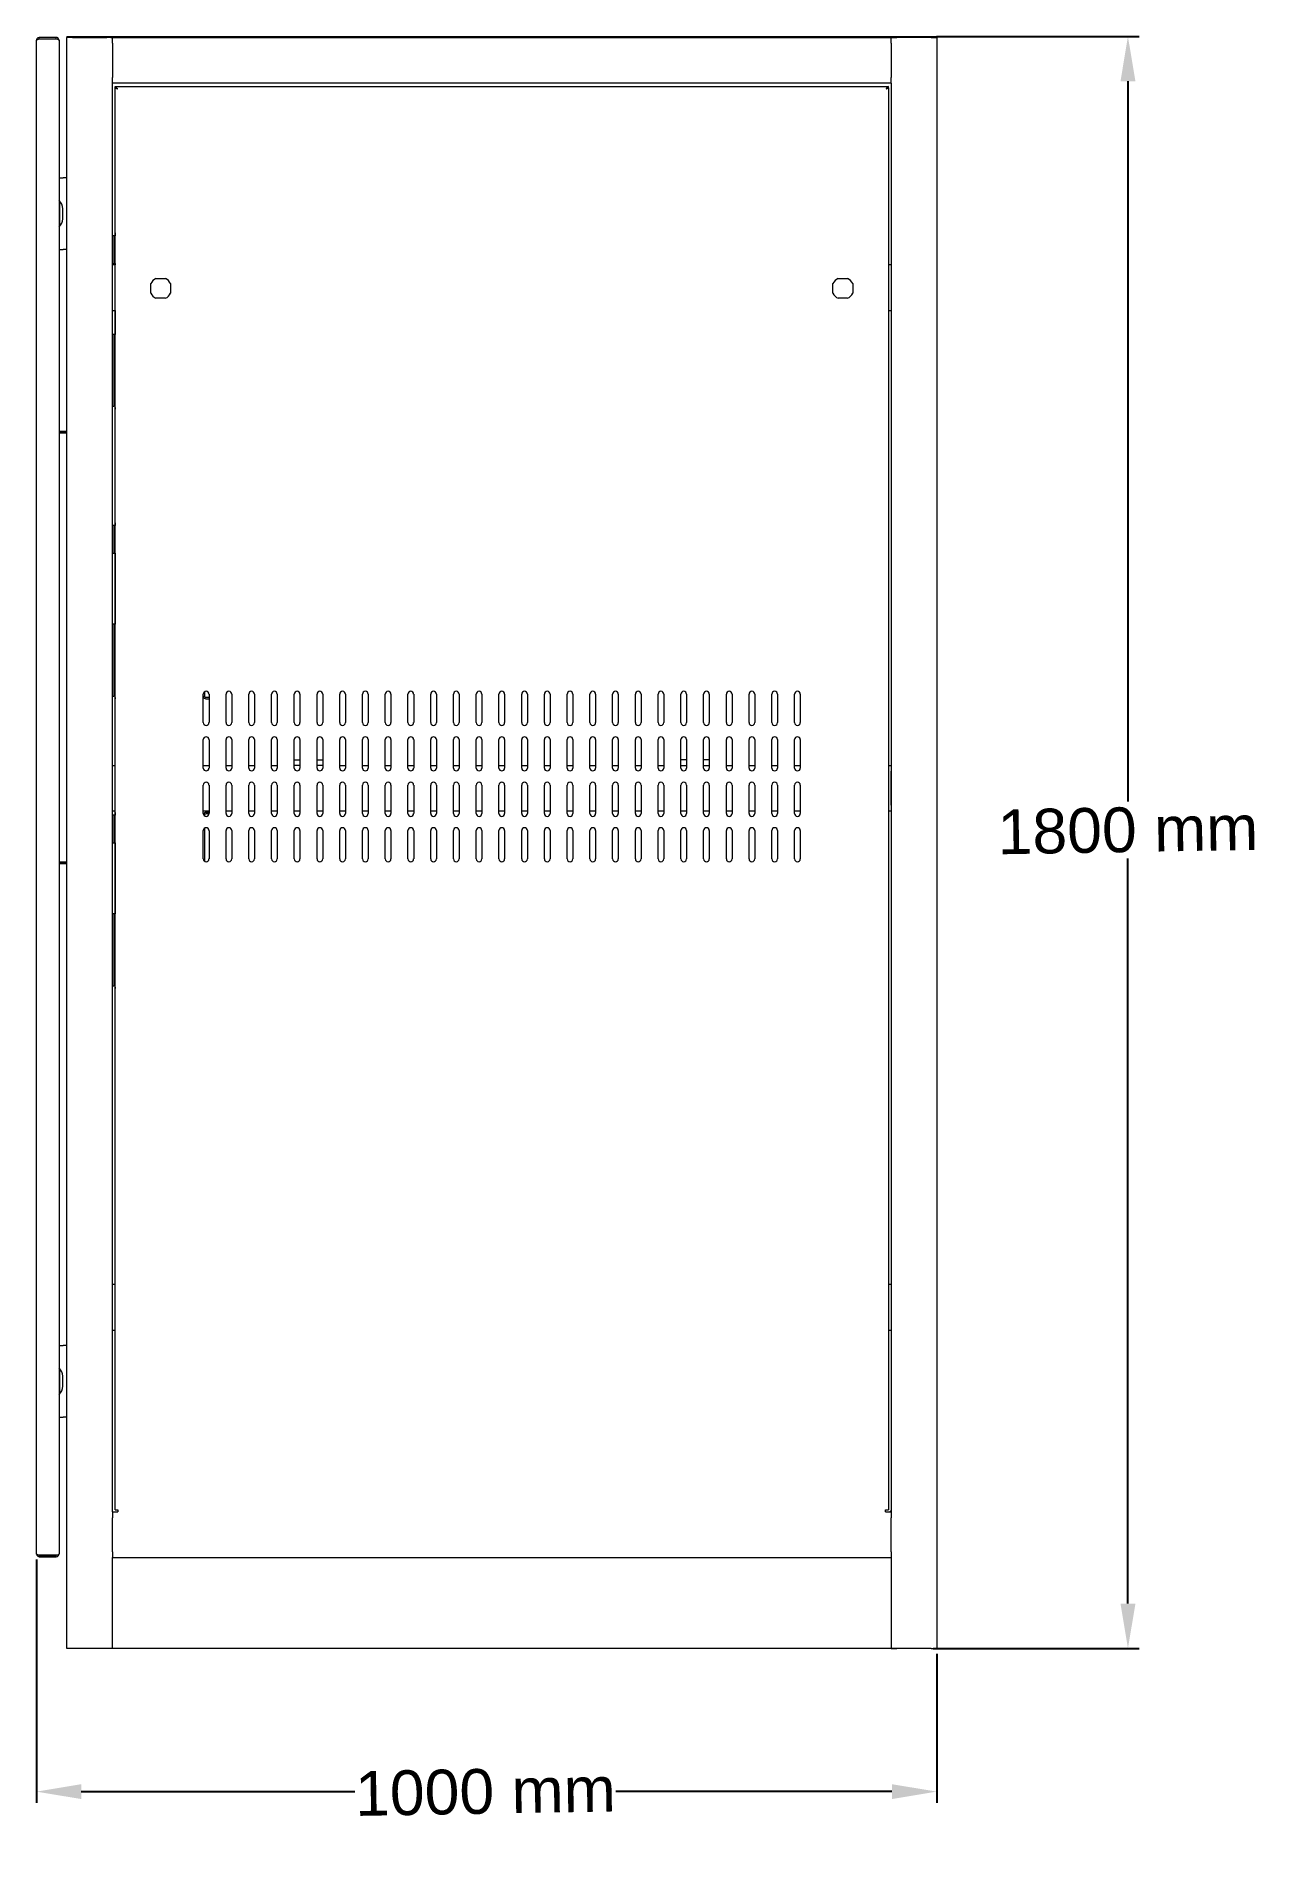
# Model space of a CAD drawing. Header units: millimetres. Extents: x 0 to 136, y -24 to 180.
import ezdxf

# ---------------------------------------------------------------- set-up
doc = ezdxf.new("R2010")
doc.units = ezdxf.units.MM
doc.layers.add('Visible (ANSI)', color=7, linetype='Continuous', lineweight=50)
doc.styles.get("Standard").update_dxf_attribs({"font": 'arial.ttf'})
doc.dimstyles.new('ISO-25', dxfattribs={"dimtxt": 2.5, "dimasz": 2.5, "dimexe": 1.25, "dimexo": 0.625, "dimtad": 1, "dimtxsty": 'Standard', "dimcen": 2.5, "dimadec": 0, "dimazin": 0, "dimtfac": 1, "dimtmove": 0, "dimatfit": 3, "dimfxl": 1, "dimarcsym": 0})

# ---------------------------------------------------------------- blocks, each defined once
blk = doc.blocks.new('*D14')
at = {"color": 0, "lineweight": -2}
for p, q in [((100.54, 180.08), (123.16, 180.08)), ((121.91, 175.08), (121.91, 94.61)), ((121.91, 5), (121.91, 88.25)), ((100.15, 0), (123.16, 0))]:
    blk.add_line(p, q, dxfattribs=at)
at = {"color": 0}
for points in [[(122.75, 175.08), (121.08, 175.08), (121.91, 180.08)], [(121.08, 5), (122.75, 5), (121.91, 0)]]:
    blk.add_solid(points, dxfattribs=at)
at = {"layer": 'Defpoints', "color": 0}
for p in [(99.91, 180.08), (99.52, 0), (121.91, 0)]:
    blk.add_point(p, dxfattribs=at)
at = {"color": 0, "insert": (121.91, 91.43), "char_height": 5, "attachment_point": 5, "rotation": 1}
blk.add_mtext('1800 mm', dxfattribs=at)
blk = doc.blocks.new('*D15')
at = {"color": 0, "lineweight": -2}
for p, q in [((0, 9.92), (0, -17.25)), ((100.55, -0.62), (100.55, -17.25)), ((5, -16), (35.57, -16)), ((95.55, -16), (64.71, -16))]:
    blk.add_line(p, q, dxfattribs=at)
at = {"color": 0}
for points in [[(5, -15.17), (5, -16.83), (0, -16)], [(95.55, -16.83), (95.55, -15.17), (100.55, -16)]]:
    blk.add_solid(points, dxfattribs=at)
at = {"layer": 'Defpoints', "color": 0}
for p in [(0, 10.55), (100.55, 0), (100.55, -16)]:
    blk.add_point(p, dxfattribs=at)
at = {"color": 0, "insert": (50.14, -16), "char_height": 5, "attachment_point": 5, "rotation": 1}
blk.add_mtext('1000 mm', dxfattribs=at)

msp = doc.modelspace()

# ---------------------------------------------------------------- linework, layer by layer
at = {"layer": 'Visible (ANSI)', "lineweight": 18}
for p, q in [((0, 10.55), (0, 179.656)), ((2.212, 179.961), (0.305, 179.961)), ((0.305, 179.809), (0.305, 179.961)), ((0.305, 179.809), (2.212, 179.809)), ((0.305, 179.806), (2.212, 179.806)), ((2.212, 179.809), (2.212, 179.961)), ((2.242, 179.806), (2.212, 179.806)), ((2.517, 179.654), (2.517, 179.656)), ((2.517, 179.656), (2.517, 179.656)), ((2.517, 179.654), (2.517, 10.551)), ((3.396, 0), (3.396, 179.96)), ((4.031, 179.96), (3.396, 179.96)), ((3.397, 180.082), (4.032, 180.082)), ((3.397, 180.082), (3.397, 179.96)), ((4.031, 179.96), (7.841, 179.96)), ((4.032, 180.082), (99.914, 180.082)), ((8.296, 179.96), (7.841, 179.96)), ((8.296, 179.96), (95.65, 179.96)), ((8.476, 179.325), (8.476, 179.96)), ((8.476, 179.325), (8.476, 175.515)), ((95.47, 179.325), (95.47, 179.96)), ((95.47, 179.325), (95.47, 175.515)), ((95.65, 179.96), (96.105, 179.96)), ((99.915, 179.96), (96.105, 179.96)), ((99.914, 180.082), (100.549, 180.082)), ((99.915, 179.96), (100.55, 179.96)), ((100.549, 179.96), (100.549, 180.082)), ((100.55, 179.96), (100.55, 0)), ((8.476, 174.88), (8.476, 175.515)), ((95.47, 174.88), (95.47, 175.515)), ((95.47, 174.88), (8.476, 174.88)), ((8.476, 15.24), (8.476, 174.88)), ((8.795, 174.479), (95.151, 174.479)), ((8.795, 174.357), (8.795, 174.479)), ((8.795, 15.484), (8.795, 174.354)), ((8.826, 174.354), (8.795, 174.354)), ((9.03, 174.241), (9.034, 174.238)), ((94.912, 174.238), (94.916, 174.241)), ((95.12, 174.354), (95.151, 174.354)), ((95.151, 174.357), (95.151, 174.479)), ((95.151, 174.354), (95.151, 15.484)), ((95.47, 174.88), (95.47, 15.24)), ((2.517, 164.275), (2.996, 164.275)), ((3.396, 164.275), (2.996, 164.275)), ((2.621, 158.894), (2.621, 161.657)), ((2.946, 159.716), (2.946, 160.835)), ((8.628, 157.821), (8.476, 157.821)), ((8.628, 157.821), (8.628, 157.186)), ((8.781, 157.821), (8.628, 157.821)), ((8.628, 157.186), (8.628, 155.354)), ((8.781, 158.126), (8.795, 158.126)), ((8.781, 158.126), (8.781, 157.974)), ((8.795, 157.974), (8.781, 157.974)), ((8.781, 157.974), (8.781, 157.821)), ((2.517, 156.276), (2.996, 156.276)), ((3.396, 156.276), (2.996, 156.276)), ((8.628, 155.354), (8.628, 154.719)), ((8.476, 154.719), (8.628, 154.719)), ((8.781, 154.56), (8.476, 154.56)), ((8.628, 154.719), (8.781, 154.719)), ((8.781, 154.719), (8.781, 154.56)), ((8.781, 154.56), (8.795, 154.56)), ((13.346, 153.041), (14.403, 153.041)), ((89.543, 153.041), (90.6, 153.041)), ((95.151, 154.56), (95.165, 154.56)), ((95.47, 154.56), (95.165, 154.56)), ((12.77, 151.408), (12.77, 152.465)), ((14.403, 150.831), (13.346, 150.831)), ((14.98, 152.465), (14.98, 151.408)), ((88.966, 151.408), (88.966, 152.465)), ((90.6, 150.831), (89.543, 150.831)), ((91.176, 152.465), (91.176, 151.408)), ((8.476, 149.48), (8.781, 149.48)), ((8.795, 149.48), (8.781, 149.48)), ((8.781, 149.48), (8.781, 146.781)), ((95.165, 149.48), (95.151, 149.48)), ((95.165, 149.48), (95.47, 149.48)), ((8.628, 146.781), (8.476, 146.781)), ((8.628, 146.781), (8.628, 146.146)), ((8.781, 146.781), (8.628, 146.781)), ((8.628, 146.146), (8.628, 139.399)), ((8.476, 138.764), (8.628, 138.764)), ((8.628, 139.399), (8.628, 138.764)), ((8.781, 138.764), (8.628, 138.764)), ((8.781, 138.612), (8.781, 138.764)), ((8.781, 138.612), (8.795, 138.612)), ((8.781, 138.612), (8.781, 138.459)), ((8.795, 138.459), (8.781, 138.459)), ((3.396, 135.949), (2.517, 135.949)), ((2.517, 135.827), (3.396, 135.827)), ((2.517, 135.809), (3.396, 135.809)), ((8.628, 125.454), (8.476, 125.454)), ((8.628, 125.454), (8.628, 124.82)), ((8.781, 125.454), (8.628, 125.454)), ((8.628, 124.82), (8.628, 122.987)), ((8.781, 125.759), (8.795, 125.759)), ((8.781, 125.759), (8.781, 125.607)), ((8.795, 125.607), (8.781, 125.607)), ((8.781, 125.607), (8.781, 125.454)), ((8.476, 122.352), (8.628, 122.352)), ((8.628, 122.987), (8.628, 122.352)), ((8.628, 122.352), (8.781, 122.352)), ((8.781, 122.352), (8.781, 114.414)), ((8.628, 114.414), (8.476, 114.414)), ((8.628, 114.414), (8.628, 113.779)), ((8.781, 114.414), (8.628, 114.414)), ((8.628, 113.779), (8.628, 107.032)), ((8.476, 106.397), (8.628, 106.397)), ((8.628, 107.032), (8.628, 106.397)), ((8.781, 106.397), (8.628, 106.397)), ((8.781, 106.245), (8.781, 106.397)), ((8.781, 106.245), (8.795, 106.245)), ((8.781, 106.245), (8.781, 106.092)), ((8.795, 106.092), (8.781, 106.092)), ((18.636, 103.432), (18.636, 106.607)), ((18.636, 106.397), (18.773, 106.397)), ((18.773, 106.868), (18.773, 106.397)), ((19.256, 106.245), (18.925, 106.245)), ((18.925, 106.092), (19.256, 106.092)), ((19.271, 106.245), (19.256, 106.245)), ((19.256, 106.092), (19.271, 106.092)), ((19.271, 106.607), (19.271, 103.432)), ((21.176, 103.432), (21.176, 106.607)), ((21.811, 106.607), (21.811, 103.432)), ((23.716, 103.432), (23.716, 106.607)), ((24.351, 106.607), (24.351, 103.432)), ((26.256, 103.432), (26.256, 106.607)), ((26.891, 106.607), (26.891, 103.432)), ((28.796, 103.432), (28.796, 106.607)), ((29.431, 106.607), (29.431, 103.432)), ((31.336, 103.432), (31.336, 106.607)), ((31.971, 106.607), (31.971, 103.432)), ((33.876, 103.432), (33.876, 106.607)), ((34.511, 106.607), (34.511, 103.432)), ((36.416, 103.432), (36.416, 106.607)), ((37.051, 106.607), (37.051, 103.432)), ((38.956, 103.432), (38.956, 106.607)), ((39.591, 106.607), (39.591, 103.432)), ((41.496, 103.432), (41.496, 106.607)), ((42.131, 106.607), (42.131, 103.432)), ((44.036, 103.432), (44.036, 106.607)), ((44.671, 106.607), (44.671, 103.432)), ((46.576, 103.432), (46.576, 106.607)), ((47.211, 106.607), (47.211, 103.432)), ((49.116, 103.432), (49.116, 106.607)), ((49.751, 106.607), (49.751, 103.432)), ((51.655, 103.432), (51.655, 106.607)), ((52.29, 106.607), (52.29, 103.432)), ((54.195, 103.432), (54.195, 106.607)), ((54.83, 106.607), (54.83, 103.432)), ((56.735, 103.432), (56.735, 106.607)), ((57.37, 106.607), (57.37, 103.432)), ((59.275, 103.432), (59.275, 106.607)), ((59.91, 106.607), (59.91, 103.432)), ((61.815, 103.432), (61.815, 106.607)), ((62.45, 106.607), (62.45, 103.432)), ((64.355, 103.432), (64.355, 106.607)), ((64.99, 106.607), (64.99, 103.432)), ((66.895, 103.432), (66.895, 106.607)), ((67.53, 106.607), (67.53, 103.432)), ((69.435, 103.432), (69.435, 106.607)), ((70.07, 106.607), (70.07, 103.432)), ((71.975, 103.432), (71.975, 106.607)), ((72.61, 106.607), (72.61, 103.432)), ((74.515, 103.432), (74.515, 106.607)), ((75.15, 106.607), (75.15, 103.432)), ((77.055, 103.432), (77.055, 106.607)), ((77.69, 106.607), (77.69, 103.432)), ((79.595, 103.432), (79.595, 106.607)), ((80.23, 106.607), (80.23, 103.432)), ((82.135, 103.432), (82.135, 106.607)), ((82.77, 106.607), (82.77, 103.432)), ((84.675, 103.432), (84.675, 106.607)), ((85.31, 106.607), (85.31, 103.432)), ((18.636, 98.352), (18.636, 101.527)), ((19.271, 101.527), (19.271, 98.352)), ((21.176, 98.352), (21.176, 101.527)), ((21.811, 101.527), (21.811, 98.352)), ((23.716, 98.352), (23.716, 101.527)), ((24.351, 101.527), (24.351, 98.352)), ((26.256, 98.352), (26.256, 101.527)), ((26.891, 101.527), (26.891, 98.352)), ((28.796, 98.352), (28.796, 101.527)), ((29.431, 101.527), (29.431, 98.352)), ((31.336, 98.352), (31.336, 101.527)), ((31.971, 101.527), (31.971, 98.352)), ((33.876, 98.352), (33.876, 101.527)), ((34.511, 101.527), (34.511, 98.352)), ((36.416, 98.352), (36.416, 101.527)), ((37.051, 101.527), (37.051, 98.352)), ((38.956, 98.352), (38.956, 101.527)), ((39.591, 101.527), (39.591, 98.352)), ((41.496, 98.352), (41.496, 101.527)), ((42.131, 101.527), (42.131, 98.352)), ((44.036, 98.352), (44.036, 101.527)), ((44.671, 101.527), (44.671, 98.352)), ((46.576, 98.352), (46.576, 101.527)), ((47.211, 101.527), (47.211, 98.352)), ((49.116, 98.352), (49.116, 101.527)), ((49.751, 101.527), (49.751, 98.352)), ((51.655, 98.352), (51.655, 101.527)), ((52.29, 101.527), (52.29, 98.352)), ((54.195, 98.352), (54.195, 101.527)), ((54.83, 101.527), (54.83, 98.352)), ((56.735, 98.352), (56.735, 101.527)), ((57.37, 101.527), (57.37, 98.352)), ((59.275, 98.352), (59.275, 101.527)), ((59.91, 101.527), (59.91, 98.352)), ((61.815, 98.352), (61.815, 101.527)), ((62.45, 101.527), (62.45, 98.352)), ((64.355, 98.352), (64.355, 101.527)), ((64.99, 101.527), (64.99, 98.352)), ((66.895, 98.352), (66.895, 101.527)), ((67.53, 101.527), (67.53, 98.352)), ((69.435, 98.352), (69.435, 101.527)), ((70.07, 101.527), (70.07, 98.352)), ((71.975, 98.352), (71.975, 101.527)), ((72.61, 101.527), (72.61, 98.352)), ((74.515, 98.352), (74.515, 101.527)), ((75.15, 101.527), (75.15, 98.352)), ((77.055, 98.352), (77.055, 101.527)), ((77.69, 101.527), (77.69, 98.352)), ((79.595, 98.352), (79.595, 101.527)), ((80.23, 101.527), (80.23, 98.352)), ((82.135, 98.352), (82.135, 101.527)), ((82.77, 101.527), (82.77, 98.352)), ((84.675, 98.352), (84.675, 101.527)), ((85.31, 101.527), (85.31, 98.352)), ((8.476, 98.644), (8.795, 98.644)), ((18.636, 98.644), (19.271, 98.644)), ((21.176, 98.644), (21.811, 98.644)), ((23.716, 98.644), (24.351, 98.644)), ((26.256, 98.644), (26.891, 98.644)), ((28.796, 99.279), (29.431, 99.279)), ((29.431, 98.644), (28.796, 98.644)), ((31.336, 99.279), (31.971, 99.279)), ((31.971, 98.644), (31.336, 98.644)), ((33.876, 98.644), (34.511, 98.644)), ((36.416, 98.644), (37.051, 98.644)), ((38.956, 98.644), (39.591, 98.644)), ((41.496, 98.644), (42.131, 98.644)), ((44.036, 98.644), (44.671, 98.644)), ((46.576, 98.644), (47.211, 98.644)), ((49.116, 98.644), (49.751, 98.644)), ((51.655, 98.644), (52.29, 98.644)), ((54.195, 98.644), (54.83, 98.644)), ((56.735, 98.644), (57.37, 98.644)), ((59.275, 98.644), (59.91, 98.644)), ((61.815, 98.644), (62.45, 98.644)), ((64.355, 98.644), (64.99, 98.644)), ((66.895, 98.644), (67.53, 98.644)), ((69.435, 98.644), (70.07, 98.644)), ((72.61, 99.279), (71.975, 99.279)), ((71.975, 98.644), (72.61, 98.644)), ((75.15, 99.279), (74.515, 99.279)), ((74.515, 98.644), (75.15, 98.644)), ((77.055, 98.644), (77.69, 98.644)), ((79.595, 98.644), (80.23, 98.644)), ((82.135, 98.644), (82.77, 98.644)), ((84.675, 98.644), (85.31, 98.644)), ((95.151, 98.644), (95.469, 98.644)), ((95.47, 98.644), (95.469, 98.644)), ((95.469, 98.644), (95.469, 98.009)), ((95.469, 94.199), (95.469, 98.009)), ((18.636, 93.272), (18.636, 96.447)), ((19.271, 96.447), (19.271, 93.272)), ((21.176, 93.272), (21.176, 96.447)), ((21.811, 96.447), (21.811, 93.272)), ((23.716, 93.272), (23.716, 96.447)), ((24.351, 96.447), (24.351, 93.272)), ((26.256, 93.272), (26.256, 96.447)), ((26.891, 96.447), (26.891, 93.272)), ((28.796, 93.272), (28.796, 96.447)), ((29.431, 96.447), (29.431, 93.272)), ((31.336, 93.272), (31.336, 96.447)), ((31.971, 96.447), (31.971, 93.272)), ((33.876, 93.272), (33.876, 96.447)), ((34.511, 96.447), (34.511, 93.272)), ((36.416, 93.272), (36.416, 96.447)), ((37.051, 96.447), (37.051, 93.272)), ((38.956, 93.272), (38.956, 96.447)), ((39.591, 96.447), (39.591, 93.272)), ((41.496, 93.272), (41.496, 96.447)), ((42.131, 96.447), (42.131, 93.272)), ((44.036, 93.272), (44.036, 96.447)), ((44.671, 96.447), (44.671, 93.272)), ((46.576, 93.272), (46.576, 96.447)), ((47.211, 96.447), (47.211, 93.272)), ((49.116, 93.272), (49.116, 96.447)), ((49.751, 96.447), (49.751, 93.272)), ((51.655, 93.272), (51.655, 96.447)), ((52.29, 96.447), (52.29, 93.272)), ((54.195, 93.272), (54.195, 96.447)), ((54.83, 96.447), (54.83, 93.272)), ((56.735, 93.272), (56.735, 96.447)), ((57.37, 96.447), (57.37, 93.272)), ((59.275, 93.272), (59.275, 96.447)), ((59.91, 96.447), (59.91, 93.272)), ((61.815, 93.272), (61.815, 96.447)), ((62.45, 96.447), (62.45, 93.272)), ((64.355, 93.272), (64.355, 96.447)), ((64.99, 96.447), (64.99, 93.272)), ((66.895, 93.272), (66.895, 96.447)), ((67.53, 96.447), (67.53, 93.272)), ((69.435, 93.272), (69.435, 96.447)), ((70.07, 96.447), (70.07, 93.272)), ((71.975, 93.272), (71.975, 96.447)), ((72.61, 96.447), (72.61, 93.272)), ((74.515, 93.272), (74.515, 96.447)), ((75.15, 96.447), (75.15, 93.272)), ((77.055, 93.272), (77.055, 96.447)), ((77.69, 96.447), (77.69, 93.272)), ((79.595, 93.272), (79.595, 96.447)), ((80.23, 96.447), (80.23, 93.272)), ((82.135, 93.272), (82.135, 96.447)), ((82.77, 96.447), (82.77, 93.272)), ((84.675, 93.272), (84.675, 96.447)), ((85.31, 96.447), (85.31, 93.272)), ((95.469, 94.199), (95.469, 93.564)), ((8.476, 93.564), (8.795, 93.564)), ((8.628, 93.088), (8.476, 93.088)), ((8.628, 93.088), (8.628, 92.453)), ((8.781, 93.088), (8.628, 93.088)), ((8.628, 92.453), (8.628, 90.62)), ((8.781, 93.392), (8.795, 93.392)), ((8.781, 93.392), (8.781, 93.24)), ((8.795, 93.24), (8.781, 93.24)), ((8.781, 93.24), (8.781, 93.088)), ((18.636, 93.564), (19.271, 93.564)), ((18.773, 93.088), (18.695, 93.088)), ((18.773, 93.088), (18.773, 93.01)), ((19.256, 93.392), (18.925, 93.392)), ((19.256, 93.24), (18.925, 93.24)), ((19.271, 93.392), (19.256, 93.392)), ((19.256, 93.24), (19.269, 93.24)), ((21.176, 93.564), (21.811, 93.564)), ((23.716, 93.564), (24.351, 93.564)), ((26.256, 93.564), (26.891, 93.564)), ((28.796, 93.564), (29.431, 93.564)), ((31.336, 93.564), (31.971, 93.564)), ((33.876, 93.564), (34.511, 93.564)), ((36.416, 93.564), (37.051, 93.564)), ((38.956, 93.564), (39.591, 93.564)), ((41.496, 93.564), (42.131, 93.564)), ((44.036, 93.564), (44.671, 93.564)), ((46.576, 93.564), (47.211, 93.564)), ((49.116, 93.564), (49.751, 93.564)), ((51.655, 93.564), (52.29, 93.564)), ((54.195, 93.564), (54.83, 93.564)), ((56.735, 93.564), (57.37, 93.564)), ((59.275, 93.564), (59.91, 93.564)), ((61.815, 93.564), (62.45, 93.564)), ((64.355, 93.564), (64.99, 93.564)), ((66.895, 93.564), (67.53, 93.564)), ((69.435, 93.564), (70.07, 93.564)), ((71.975, 93.564), (72.61, 93.564)), ((74.515, 93.564), (75.15, 93.564)), ((77.055, 93.564), (77.69, 93.564)), ((79.595, 93.564), (80.23, 93.564)), ((82.135, 93.564), (82.77, 93.564)), ((84.675, 93.564), (85.31, 93.564)), ((95.151, 93.564), (95.469, 93.564)), ((95.47, 93.564), (95.469, 93.564)), ((8.476, 89.985), (8.628, 89.985)), ((8.628, 90.62), (8.628, 89.985)), ((8.628, 89.985), (8.781, 89.985)), ((8.781, 89.985), (8.781, 82.048)), ((18.636, 88.192), (18.636, 91.367)), ((18.773, 91.628), (18.773, 87.93)), ((19.271, 91.367), (19.271, 88.192)), ((21.176, 88.192), (21.176, 91.367)), ((21.811, 91.367), (21.811, 88.192)), ((23.716, 88.192), (23.716, 91.367)), ((24.351, 91.367), (24.351, 88.192)), ((26.256, 88.192), (26.256, 91.367)), ((26.891, 91.367), (26.891, 88.192)), ((28.796, 88.192), (28.796, 91.367)), ((29.431, 91.367), (29.431, 88.192)), ((31.336, 88.192), (31.336, 91.367)), ((31.971, 91.367), (31.971, 88.192)), ((33.876, 88.192), (33.876, 91.367)), ((34.511, 91.367), (34.511, 88.192)), ((36.416, 88.192), (36.416, 91.367)), ((37.051, 91.367), (37.051, 88.192)), ((38.956, 88.192), (38.956, 91.367)), ((39.591, 91.367), (39.591, 88.192)), ((41.496, 88.192), (41.496, 91.367)), ((42.131, 91.367), (42.131, 88.192)), ((44.036, 88.192), (44.036, 91.367)), ((44.671, 91.367), (44.671, 88.192)), ((46.576, 88.192), (46.576, 91.367)), ((47.211, 91.367), (47.211, 88.192)), ((49.116, 88.192), (49.116, 91.367)), ((49.751, 91.367), (49.751, 88.192)), ((51.655, 88.192), (51.655, 91.367)), ((52.29, 91.367), (52.29, 88.192)), ((54.195, 88.192), (54.195, 91.367)), ((54.83, 91.367), (54.83, 88.192)), ((56.735, 88.192), (56.735, 91.367)), ((57.37, 91.367), (57.37, 88.192)), ((59.275, 88.192), (59.275, 91.367)), ((59.91, 91.367), (59.91, 88.192)), ((61.815, 88.192), (61.815, 91.367)), ((62.45, 91.367), (62.45, 88.192)), ((64.355, 88.192), (64.355, 91.367)), ((64.99, 91.367), (64.99, 88.192)), ((66.895, 88.192), (66.895, 91.367)), ((67.53, 91.367), (67.53, 88.192)), ((69.435, 88.192), (69.435, 91.367)), ((70.07, 91.367), (70.07, 88.192)), ((71.975, 88.192), (71.975, 91.367)), ((72.61, 91.367), (72.61, 88.192)), ((74.515, 88.192), (74.515, 91.367)), ((75.15, 91.367), (75.15, 88.192)), ((77.055, 88.192), (77.055, 91.367)), ((77.69, 91.367), (77.69, 88.192)), ((79.595, 88.192), (79.595, 91.367)), ((80.23, 91.367), (80.23, 88.192)), ((82.135, 88.192), (82.135, 91.367)), ((82.77, 91.367), (82.77, 88.192)), ((84.675, 88.192), (84.675, 91.367)), ((85.31, 91.367), (85.31, 88.192)), ((3.396, 87.829), (2.517, 87.829)), ((2.517, 87.811), (3.396, 87.811)), ((2.517, 87.689), (3.396, 87.689)), ((8.628, 82.048), (8.476, 82.048)), ((8.628, 82.048), (8.628, 81.413)), ((8.781, 82.048), (8.628, 82.048)), ((8.628, 81.413), (8.628, 74.665)), ((8.476, 74.03), (8.628, 74.03)), ((8.628, 74.665), (8.628, 74.03)), ((8.781, 74.03), (8.628, 74.03)), ((8.781, 73.878), (8.781, 74.03)), ((8.781, 73.878), (8.795, 73.878)), ((8.781, 73.878), (8.781, 73.725)), ((8.795, 73.725), (8.781, 73.725)), ((8.781, 40.64), (8.476, 40.64)), ((8.781, 40.64), (8.795, 40.64)), ((95.151, 40.64), (95.165, 40.64)), ((95.47, 40.64), (95.165, 40.64)), ((8.476, 35.56), (8.781, 35.56)), ((8.795, 35.56), (8.781, 35.56)), ((95.165, 35.56), (95.151, 35.56)), ((95.165, 35.56), (95.47, 35.56)), ((2.517, 33.847), (2.996, 33.847)), ((3.396, 33.847), (2.996, 33.847)), ((2.621, 28.466), (2.621, 31.228)), ((2.946, 29.287), (2.946, 30.407)), ((2.517, 25.847), (2.996, 25.847)), ((3.396, 25.847), (2.996, 25.847)), ((8.476, 15.24), (9.099, 15.24)), ((8.476, 15.24), (8.476, 14.605)), ((8.476, 10.795), (8.476, 14.605)), ((8.795, 15.484), (9.039, 15.484)), ((9.039, 15.484), (9.099, 15.484)), ((9.099, 15.484), (9.099, 15.24)), ((94.847, 15.484), (94.907, 15.484)), ((94.847, 15.24), (94.847, 15.484)), ((94.847, 15.24), (95.47, 15.24)), ((94.907, 15.484), (95.151, 15.484)), ((95.47, 15.24), (95.47, 14.605)), ((95.47, 10.795), (95.47, 14.605)), ((2.212, 10.4), (0.305, 10.4)), ((0.305, 10.397), (2.212, 10.397)), ((0.305, 10.397), (0.305, 10.245)), ((0.305, 10.245), (2.212, 10.245)), ((2.212, 10.4), (2.242, 10.4)), ((2.212, 10.245), (2.212, 10.397)), ((2.517, 10.55), (2.517, 10.551)), ((2.517, 10.55), (2.517, 10.55)), ((8.476, 10.795), (8.476, 10.16)), ((95.47, 10.795), (95.47, 10.16)), ((8.476, 10.16), (95.47, 10.16)), ((8.476, 0), (8.476, 10.16)), ((95.47, 10.16), (95.47, 0)), ((4.031, 0), (3.396, 0)), ((99.522, 0), (3.396, 0)), ((8.476, 0), (7.841, 0)), ((95.47, 0), (96.105, 0)), ((99.915, 0), (96.105, 0)), ((99.915, 0), (100.55, 0))]:
    msp.add_line(p, q, dxfattribs=at)
for centre, radius, start, end in [((2.212, 179.656), 0.152, 79.52469, 90), ((1.746, 160.835), 1.2, 0, 50.01154), ((1.746, 159.716), 1.2, 309.98846, 0), ((13.875, 151.936), 1.225, 115.57351, 154.42876), ((13.875, 151.936), 1.225, 25.57124, 64.42649), ((90.071, 151.936), 1.225, 115.57351, 154.42876), ((90.071, 151.936), 1.225, 25.57124, 64.42649), ((13.875, 151.936), 1.225, 205.57121, 244.42877), ((13.875, 151.936), 1.225, 295.57123, 334.42879), ((90.071, 151.936), 1.225, 205.57121, 244.42877), ((90.071, 151.936), 1.225, 295.57123, 334.42879), ((18.953, 106.607), 0.317, 0, 180), ((18.925, 106.397), 0.305, 198.19487, 270), ((18.925, 106.397), 0.152, 180, 270), ((21.493, 106.607), 0.317, 0, 180), ((24.033, 106.607), 0.317, 0, 180), ((26.573, 106.607), 0.317, 0, 180), ((29.113, 106.607), 0.317, 0, 180), ((31.653, 106.607), 0.317, 0, 180), ((34.193, 106.607), 0.317, 0, 180), ((36.733, 106.607), 0.317, 0, 180), ((39.273, 106.607), 0.317, 0, 180), ((41.813, 106.607), 0.317, 0, 180), ((44.353, 106.607), 0.317, 0, 180), ((46.893, 106.607), 0.317, 0, 180), ((49.433, 106.607), 0.317, 0, 180), ((51.973, 106.607), 0.317, 0, 180), ((54.513, 106.607), 0.317, 0, 180), ((57.053, 106.607), 0.317, 0, 180), ((59.593, 106.607), 0.317, 0, 180), ((62.133, 106.607), 0.317, 0, 180), ((64.673, 106.607), 0.317, 0, 180), ((67.213, 106.607), 0.317, 0, 180), ((69.753, 106.607), 0.317, 0, 180), ((72.293, 106.607), 0.317, 0, 180), ((74.833, 106.607), 0.317, 0, 180), ((77.373, 106.607), 0.317, 0, 180), ((79.913, 106.607), 0.317, 0, 180), ((82.453, 106.607), 0.317, 0, 180), ((84.993, 106.607), 0.317, 0, 180), ((18.953, 103.432), 0.317, 180, 0), ((18.953, 101.527), 0.317, 0, 180), ((21.493, 103.432), 0.317, 180, 0), ((21.493, 101.527), 0.317, 0, 180), ((24.033, 103.432), 0.317, 180, 0), ((24.033, 101.527), 0.317, 0, 180), ((26.573, 103.432), 0.317, 180, 0), ((26.573, 101.527), 0.317, 0, 180), ((29.113, 103.432), 0.317, 180, 0), ((29.113, 101.527), 0.317, 0, 180), ((31.653, 103.432), 0.317, 180, 0), ((31.653, 101.527), 0.317, 0, 180), ((34.193, 103.432), 0.317, 180, 0), ((34.193, 101.527), 0.317, 0, 180), ((36.733, 103.432), 0.317, 180, 0), ((36.733, 101.527), 0.317, 0, 180), ((39.273, 103.432), 0.317, 180, 0), ((39.273, 101.527), 0.317, 0, 180), ((41.813, 103.432), 0.317, 180, 0), ((41.813, 101.527), 0.317, 0, 180), ((44.353, 103.432), 0.317, 180, 0), ((44.353, 101.527), 0.317, 0, 180), ((46.893, 103.432), 0.317, 180, 0), ((46.893, 101.527), 0.317, 0, 180), ((49.433, 103.432), 0.317, 180, 0), ((49.433, 101.527), 0.317, 0, 180), ((51.973, 103.432), 0.317, 180, 0), ((51.973, 101.527), 0.317, 0, 180), ((54.513, 103.432), 0.317, 180, 0), ((54.513, 101.527), 0.317, 0, 180), ((57.053, 103.432), 0.317, 180, 0), ((57.053, 101.527), 0.317, 0, 180), ((59.593, 103.432), 0.317, 180, 0), ((59.593, 101.527), 0.317, 0, 180), ((62.133, 103.432), 0.317, 180, 0), ((62.133, 101.527), 0.317, 0, 180), ((64.673, 103.432), 0.317, 180, 0), ((64.673, 101.527), 0.317, 0, 180), ((67.213, 103.432), 0.317, 180, 0), ((67.213, 101.527), 0.317, 0, 180), ((69.753, 103.432), 0.317, 180, 0), ((69.753, 101.527), 0.317, 0, 180), ((72.293, 103.432), 0.317, 180, 0), ((72.293, 101.527), 0.317, 0, 180), ((74.833, 103.432), 0.317, 180, 0), ((74.833, 101.527), 0.317, 0, 180), ((77.373, 103.432), 0.317, 180, 0), ((77.373, 101.527), 0.317, 0, 180), ((79.913, 103.432), 0.317, 180, 0), ((79.913, 101.527), 0.317, 0, 180), ((82.453, 103.432), 0.317, 180, 0), ((82.453, 101.527), 0.317, 0, 180), ((84.993, 103.432), 0.317, 180, 0), ((84.993, 101.527), 0.317, 0, 180), ((18.953, 98.352), 0.317, 180, 0), ((21.493, 98.352), 0.317, 180, 0), ((24.033, 98.352), 0.317, 180, 0), ((26.573, 98.352), 0.317, 180, 0), ((29.113, 98.352), 0.317, 180, 0), ((31.653, 98.352), 0.317, 180, 0), ((34.193, 98.352), 0.317, 180, 0), ((36.733, 98.352), 0.317, 180, 0), ((39.273, 98.352), 0.317, 180, 0), ((41.813, 98.352), 0.317, 180, 0), ((44.353, 98.352), 0.317, 180, 0), ((46.893, 98.352), 0.317, 180, 0), ((49.433, 98.352), 0.317, 180, 0), ((51.973, 98.352), 0.317, 180, 0), ((54.513, 98.352), 0.317, 180, 0), ((57.053, 98.352), 0.317, 180, 0), ((59.593, 98.352), 0.317, 180, 0), ((62.133, 98.352), 0.317, 180, 0), ((64.673, 98.352), 0.317, 180, 0), ((67.213, 98.352), 0.317, 180, 0), ((69.753, 98.352), 0.317, 180, 0), ((72.293, 98.352), 0.317, 180, 0), ((74.833, 98.352), 0.317, 180, 0), ((77.373, 98.352), 0.317, 180, 0), ((79.913, 98.352), 0.317, 180, 0), ((82.453, 98.352), 0.317, 180, 0), ((84.993, 98.352), 0.317, 180, 0), ((18.953, 96.447), 0.317, 0, 180), ((21.493, 96.447), 0.317, 0, 180), ((24.033, 96.447), 0.317, 0, 180), ((26.573, 96.447), 0.317, 0, 180), ((29.113, 96.447), 0.317, 0, 180), ((31.653, 96.447), 0.317, 0, 180), ((34.193, 96.447), 0.317, 0, 180), ((36.733, 96.447), 0.317, 0, 180), ((39.273, 96.447), 0.317, 0, 180), ((41.813, 96.447), 0.317, 0, 180), ((44.353, 96.447), 0.317, 0, 180), ((46.893, 96.447), 0.317, 0, 180), ((49.433, 96.447), 0.317, 0, 180), ((51.973, 96.447), 0.317, 0, 180), ((54.513, 96.447), 0.317, 0, 180), ((57.053, 96.447), 0.317, 0, 180), ((59.593, 96.447), 0.317, 0, 180), ((62.133, 96.447), 0.317, 0, 180), ((64.673, 96.447), 0.317, 0, 180), ((67.213, 96.447), 0.317, 0, 180), ((69.753, 96.447), 0.317, 0, 180), ((72.293, 96.447), 0.317, 0, 180), ((74.833, 96.447), 0.317, 0, 180), ((77.373, 96.447), 0.317, 0, 180), ((79.913, 96.447), 0.317, 0, 180), ((82.453, 96.447), 0.317, 0, 180), ((84.993, 96.447), 0.317, 0, 180), ((18.953, 93.272), 0.317, 180, 0), ((18.953, 91.367), 0.317, 0, 180), ((18.925, 93.088), 0.305, 90, 157.72591), ((18.925, 93.088), 0.152, 90, 180), ((21.493, 93.272), 0.317, 180, 0), ((21.493, 91.367), 0.317, 0, 180), ((24.033, 93.272), 0.317, 180, 0), ((24.033, 91.367), 0.317, 0, 180), ((26.573, 93.272), 0.317, 180, 0), ((26.573, 91.367), 0.317, 0, 180), ((29.113, 93.272), 0.317, 180, 0), ((29.113, 91.367), 0.317, 0, 180), ((31.653, 93.272), 0.317, 180, 0), ((31.653, 91.367), 0.317, 0, 180), ((34.193, 93.272), 0.317, 180, 0), ((34.193, 91.367), 0.317, 0, 180), ((36.733, 93.272), 0.317, 180, 0), ((36.733, 91.367), 0.317, 0, 180), ((39.273, 93.272), 0.317, 180, 0), ((39.273, 91.367), 0.317, 0, 180), ((41.813, 93.272), 0.317, 180, 0), ((41.813, 91.367), 0.317, 0, 180), ((44.353, 93.272), 0.317, 180, 0), ((44.353, 91.367), 0.317, 0, 180), ((46.893, 93.272), 0.317, 180, 0), ((46.893, 91.367), 0.317, 0, 180), ((49.433, 93.272), 0.317, 180, 0), ((49.433, 91.367), 0.317, 0, 180), ((51.973, 93.272), 0.317, 180, 0), ((51.973, 91.367), 0.317, 0, 180), ((54.513, 93.272), 0.317, 180, 0), ((54.513, 91.367), 0.317, 0, 180), ((57.053, 93.272), 0.317, 180, 0), ((57.053, 91.367), 0.317, 0, 180), ((59.593, 93.272), 0.317, 180, 0), ((59.593, 91.367), 0.317, 0, 180), ((62.133, 93.272), 0.317, 180, 0), ((62.133, 91.367), 0.317, 0, 180), ((64.673, 93.272), 0.317, 180, 0), ((64.673, 91.367), 0.317, 0, 180), ((67.213, 93.272), 0.317, 180, 0), ((67.213, 91.367), 0.317, 0, 180), ((69.753, 93.272), 0.317, 180, 0), ((69.753, 91.367), 0.317, 0, 180), ((72.293, 93.272), 0.317, 180, 0), ((72.293, 91.367), 0.317, 0, 180), ((74.833, 93.272), 0.317, 180, 0), ((74.833, 91.367), 0.317, 0, 180), ((77.373, 93.272), 0.317, 180, 0), ((77.373, 91.367), 0.317, 0, 180), ((79.913, 93.272), 0.317, 180, 0), ((79.913, 91.367), 0.317, 0, 180), ((82.453, 93.272), 0.317, 180, 0), ((82.453, 91.367), 0.317, 0, 180), ((84.993, 93.272), 0.317, 180, 0), ((84.993, 91.367), 0.317, 0, 180), ((18.953, 88.192), 0.317, 180, 0), ((21.493, 88.192), 0.317, 180, 0), ((24.033, 88.192), 0.317, 180, 0), ((26.573, 88.192), 0.317, 180, 0), ((29.113, 88.192), 0.317, 180, 0), ((31.653, 88.192), 0.317, 180, 0), ((34.193, 88.192), 0.317, 180, 0), ((36.733, 88.192), 0.317, 180, 0), ((39.273, 88.192), 0.317, 180, 0), ((41.813, 88.192), 0.317, 180, 0), ((44.353, 88.192), 0.317, 180, 0), ((46.893, 88.192), 0.317, 180, 0), ((49.433, 88.192), 0.317, 180, 0), ((51.973, 88.192), 0.317, 180, 0), ((54.513, 88.192), 0.317, 180, 0), ((57.053, 88.192), 0.317, 180, 0), ((59.593, 88.192), 0.317, 180, 0), ((62.133, 88.192), 0.317, 180, 0), ((64.673, 88.192), 0.317, 180, 0), ((67.213, 88.192), 0.317, 180, 0), ((69.753, 88.192), 0.317, 180, 0), ((72.293, 88.192), 0.317, 180, 0), ((74.833, 88.192), 0.317, 180, 0), ((77.373, 88.192), 0.317, 180, 0), ((79.913, 88.192), 0.317, 180, 0), ((82.453, 88.192), 0.317, 180, 0), ((84.993, 88.192), 0.317, 180, 0), ((1.746, 30.407), 1.2, 0, 50.01154), ((1.746, 29.287), 1.2, 309.98846, 0), ((95.513, 15.118), 0.244, 100.19992, 150), ((2.212, 10.55), 0.152, 270, 280.47531)]:
    msp.add_arc(centre, radius, start, end, dxfattribs=at)
for points, knots in [([(0.305, 179.961), (0.201, 179.961), (0.099, 179.904), (0.045, 179.815), (0.016, 179.768), (0, 179.712), (0, 179.656)], [0, 0, 0, 0, 1.0222572, 1.0222572, 1.0222572, 1.5707963, 1.5707963, 1.5707963, 1.5707963]), ([(0, 179.656), (0, 179.689), (0.057, 179.721), (0.146, 179.754), (0.193, 179.771), (0.249, 179.789), (0.305, 179.806)], [0, 0, 0, 0, 1.0222572, 1.0222572, 1.0222572, 1.5707963, 1.5707963, 1.5707963, 1.5707963]), ([(0.211, 179.776), (0.223, 179.786), (0.237, 179.794), (0.252, 179.799), (0.269, 179.805), (0.287, 179.809), (0.305, 179.809)], [0.90599378, 0.90599378, 0.90599378, 0.90599378, 1.21567548, 1.21567548, 1.21567548, 1.57079633, 1.57079633, 1.57079633, 1.57079633]), ([(2.517, 179.656), (2.517, 179.758), (2.462, 179.859), (2.375, 179.914), (2.327, 179.944), (2.27, 179.961), (2.212, 179.961)], [1.5707963, 1.5707963, 1.5707963, 1.5707963, 2.5781132, 2.5781132, 2.5781132, 3.1415927, 3.1415927, 3.1415927, 3.1415927]), ([(2.242, 179.806), (2.344, 179.801), (2.439, 179.768), (2.485, 179.723), (2.506, 179.702), (2.517, 179.678), (2.517, 179.654)], [-3.0427439, -3.0427439, -3.0427439, -3.0427439, -2.0359644, -2.0359644, -2.0359644, -1.5707963, -1.5707963, -1.5707963, -1.5707963]), ([(9.039, 174.235), (8.983, 174.323), (8.927, 174.409), (8.871, 174.45), (8.845, 174.469), (8.82, 174.479), (8.795, 174.479)], [0, 0, 0, 0, 1.0809053, 1.0809053, 1.0809053, 1.5707963, 1.5707963, 1.5707963, 1.5707963]), ([(9.039, 174.235), (8.972, 174.287), (8.905, 174.337), (8.839, 174.352), (8.824, 174.355), (8.809, 174.357), (8.795, 174.357)], [0, 0, 0, 0, 1.2854203, 1.2854203, 1.2854203, 1.5707963, 1.5707963, 1.5707963, 1.5707963]), ([(8.795, 174.354), (8.795, 174.327), (8.846, 174.299), (8.924, 174.272), (8.959, 174.26), (8.999, 174.247), (9.039, 174.235)], [0, 0, 0, 0, 1.0809053, 1.0809053, 1.0809053, 1.5707963, 1.5707963, 1.5707963, 1.5707963]), ([(95.151, 174.479), (95.095, 174.479), (95.039, 174.427), (94.984, 174.349), (94.958, 174.314), (94.933, 174.275), (94.907, 174.235)], [0, 0, 0, 0, 1.0809053, 1.0809053, 1.0809053, 1.5707963, 1.5707963, 1.5707963, 1.5707963]), ([(94.907, 174.235), (94.974, 174.287), (95.04, 174.337), (95.107, 174.352), (95.122, 174.355), (95.137, 174.357), (95.151, 174.357)], [0, 0, 0, 0, 1.2854203, 1.2854203, 1.2854203, 1.5707963, 1.5707963, 1.5707963, 1.5707963]), ([(94.907, 174.235), (94.995, 174.262), (95.081, 174.289), (95.123, 174.317), (95.141, 174.329), (95.151, 174.342), (95.151, 174.354)], [0, 0, 0, 0, 1.0809053, 1.0809053, 1.0809053, 1.5707963, 1.5707963, 1.5707963, 1.5707963]), ([(0, 10.55), (0, 10.446), (0.057, 10.344), (0.146, 10.29), (0.193, 10.26), (0.249, 10.245), (0.305, 10.245)], [0, 0, 0, 0, 1.0222572, 1.0222572, 1.0222572, 1.5707963, 1.5707963, 1.5707963, 1.5707963]), ([(0.305, 10.4), (0.201, 10.432), (0.099, 10.465), (0.045, 10.497), (0.016, 10.515), (0, 10.532), (0, 10.55)], [0, 0, 0, 0, 1.0222572, 1.0222572, 1.0222572, 1.5707963, 1.5707963, 1.5707963, 1.5707963]), ([(0.211, 10.43), (0.223, 10.42), (0.237, 10.412), (0.252, 10.407), (0.269, 10.4), (0.287, 10.397), (0.305, 10.397)], [0.90599378, 0.90599378, 0.90599378, 0.90599378, 1.21567548, 1.21567548, 1.21567548, 1.57079633, 1.57079633, 1.57079633, 1.57079633]), ([(2.212, 10.245), (2.315, 10.245), (2.415, 10.3), (2.47, 10.387), (2.501, 10.435), (2.517, 10.492), (2.517, 10.55)], [-3.1415927, -3.1415927, -3.1415927, -3.1415927, -2.1342758, -2.1342758, -2.1342758, -1.5707963, -1.5707963, -1.5707963, -1.5707963]), ([(2.517, 10.551), (2.517, 10.5), (2.462, 10.45), (2.375, 10.423), (2.335, 10.41), (2.289, 10.402), (2.242, 10.4)], [1.5707963, 1.5707963, 1.5707963, 1.5707963, 2.5775759, 2.5775759, 2.5775759, 3.0427439, 3.0427439, 3.0427439, 3.0427439])]:
    msp.add_open_spline(points, degree=3, knots=knots, dxfattribs=at)
for points in [[(9.039, 174.235), (8.999, 174.259), (8.961, 174.284), (8.939, 174.308)], [(94.907, 174.235), (94.947, 174.259), (94.985, 174.284), (95.007, 174.308)]]:
    msp.add_open_spline(points, degree=3, dxfattribs=at)

# ---------------------------------------------------------------- dimensions: what is measured, and where the dimension line sits
for base, p1, p2, angle, text, picture, middle in [((121.914, 0), (99.914, 180.082), (99.522, 0), 90, '1800 mm', '*D14', (121.914, 91.432)), ((100.55, -16), (0, 10.55), (100.55, 0), 180, '1000 mm', '*D15', (50.144, -16))]:
    dim = msp.add_linear_dim(base=base, p1=p1, p2=p2, angle=angle, text=text, dimstyle='ISO-25', override={"dimtxt": 5, "dimasz": 5})
    dim.commit()
    dim.dimension.update_dxf_attribs({"geometry": picture, "text_midpoint": middle, "dimtype": 160, "text_rotation": 1})

doc.saveas('drawing.dxf')
